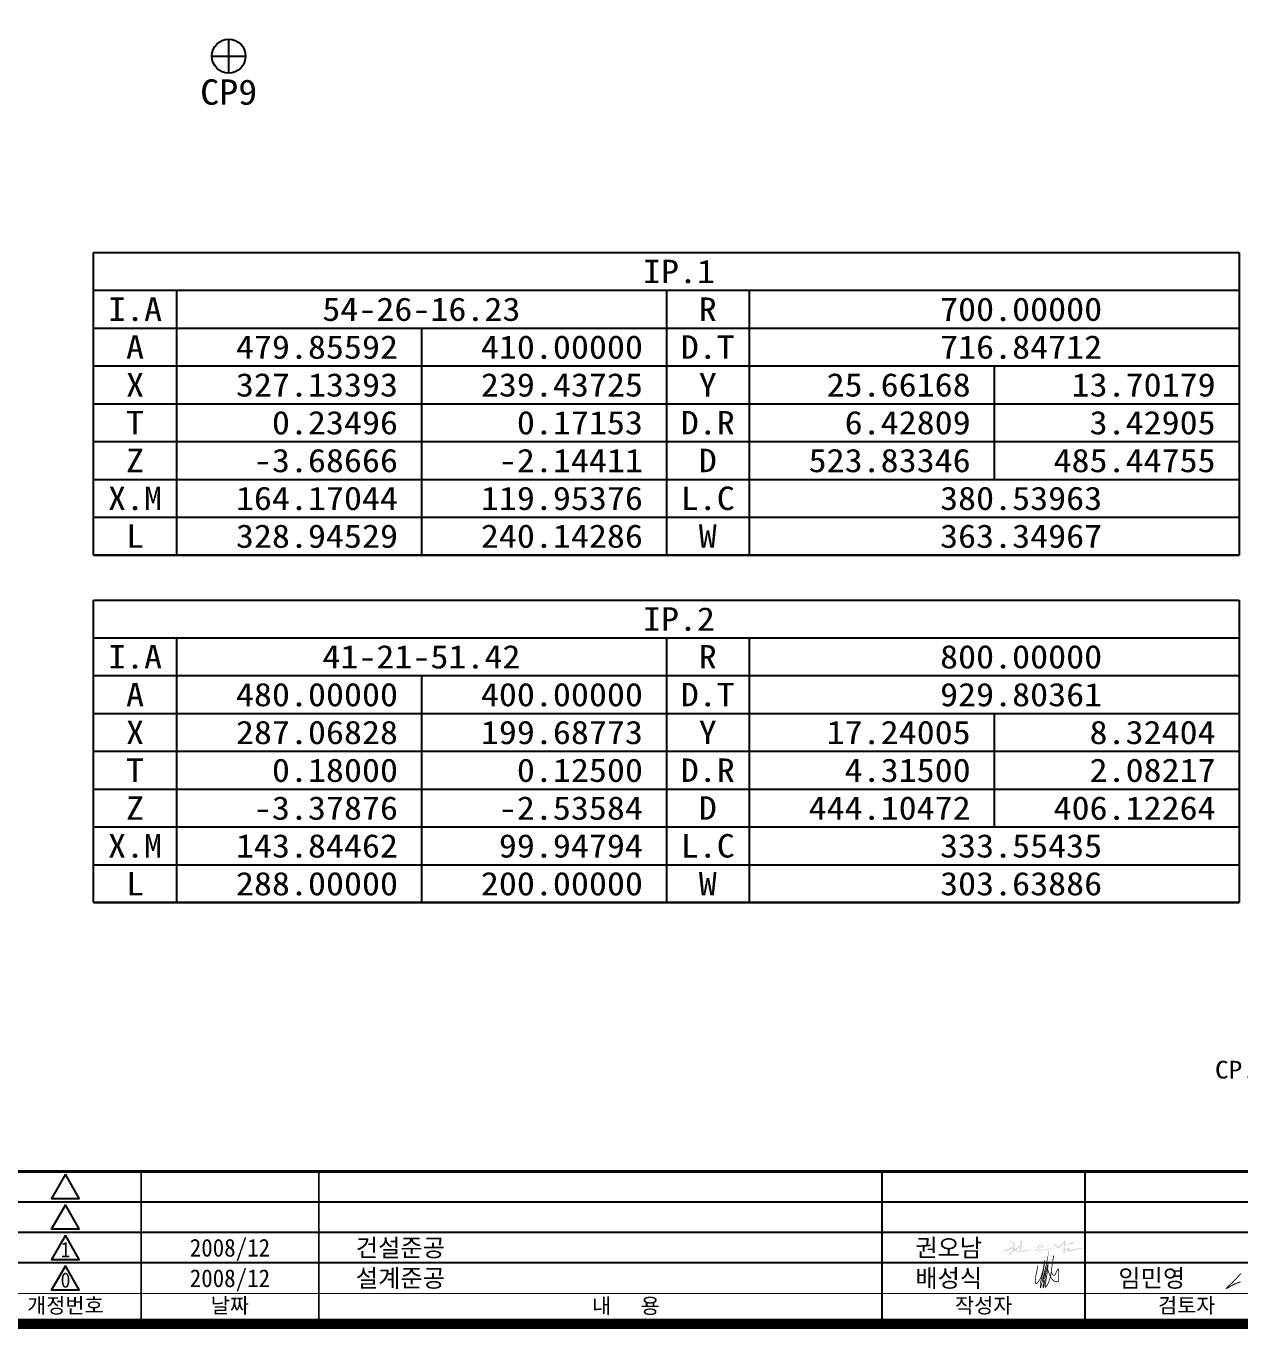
# Model space of a CAD drawing. Header units: millimetres. Extents: x 4602 to 5443, y 810 to 1404.
# Drawn here: x 4904.2 to 5143.3, y 829 to 1085.8 of the extents above; entities that cross this region are included whole.
import ezdxf
from ezdxf.enums import TextEntityAlignment as Align

# ---------------------------------------------------------------- set-up
doc = ezdxf.new("R2010")
doc.units = ezdxf.units.MM
for name, color, linetype in [('CA-TABL-LIN1', 4, 'Continuous'), ('CA-TABL-LIN2', 1, 'Continuous'), ('CA-TABL-TEX1', 6, 'Continuous'), ('CA-TABL-TEX2', 3, 'Continuous'), ('CA-TEXT', 3, 'Continuous'), ('CV-SURV-SYMB', 3, 'Continuous'), ('CV-SURV-TEXT', 3, 'Continuous'), ('CX-BORD', 3, 'Continuous'), ('CX-BORD-LIN1', 4, 'Continuous'), ('CX-BORD-LIN2', 3, 'Continuous'), ('CX-BORD-TEX2', 7, 'Continuous'), ('CX-BORD-TEX3', 6, 'Continuous')]:
    doc.layers.add(name, color=color, linetype=linetype)
doc.styles.add('RP2', font='DotumChe.ttf')
doc.styles.add('TB_TEXT', font='DotumChe.ttf')
doc.styles.add('TB_WBTXT', font='H2GTRE.TTF')
doc.styles.add('TB_WMTXT', font='DotumChe.ttf')

# ---------------------------------------------------------------- blocks, each defined once
blk = doc.blocks.new('CXBLKA1-KHCA')
at = {"layer": 'CX-BORD-TEX3'}
h = blk.add_hatch(color=256, dxfattribs=at)
h.paths.add_polyline_path([(481.9304143462973, 15.08593314524701), (481.6814522761285, 15.10255498501148), (481.7485710494757, 14.96001233352525), (481.715011695484, 14.16345051067444), (481.6562828096573, 14.07540944844335), (481.8744186432863, 13.97059869987578), (481.970901859547, 14.1382959310182), (481.9373424401916, 14.51561469273011), (482.1261138962709, 14.54915413227174), (482.5707754510497, 14.75039080295578), (482.751157084972, 14.72523622329957), (482.512046565223, 14.47369035986876), (482.3400548188214, 14.39403419095741), (482.3526396174206, 14.28083854907011), (482.7679367292861, 14.29341583889822), (484.638871384311, 14.73362108318498), (486.142114677597, 15.00208454639296), (486.020461994865, 15.03562398593458), (484.5480448073916, 14.87631161467756), (482.9623648247068, 14.53253229250727), (482.8239324322971, 14.45706855353863), (482.7316441924785, 14.49899285296566), (482.9875343565416, 14.68345980387889), (483.016898799455, 14.84277217513593), (482.7526188132348, 14.89308133444836), (482.4715591173369, 14.88050404462025), (481.9723635878099, 14.64572793439457), (481.9304143462973, 14.68345980387889)])
h.paths.add_polyline_path([(480.1819056264905, 15.71174835961437), (480.2436726821236, 15.63389486904409), (480.4421925447156, 15.21877673395167), (480.5826835666309, 15.0875261569546), (480.7323370095527, 15.07836913140184), (481.2484886653645, 15.50874896460408), (481.8348858974977, 16.13753087323408), (481.8729293969088, 16.19041842059308), (481.8584012703579, 16.40029097605236), (482.1124066069746, 16.34435909993497), (482.0200210406173, 15.58914122354933), (482.1076688504272, 15.56073177920885), (482.6430312877441, 15.81878429605055), (483.495820995286, 16.04605988420859), (483.7311104842796, 16.03166794655213), (483.6695201720717, 15.88962069141547), (483.4302652639253, 15.7570432399142), (482.7527712413665, 15.7215314428472), (482.0894903577227, 15.43506948166506), (481.9947359457737, 15.31669676905117), (481.8028582762835, 15.32853405702973), (481.8431289128005, 15.52976765175616), (481.8691863450388, 15.9203975866648), (481.5659722790927, 15.567646899732), (481.2247601415019, 15.22877085462518), (480.7586047167909, 14.94091080383289), (480.4857332614212, 14.96363658059932), (480.1067450926503, 15.44466586764365), (479.943780202956, 15.61132168652341), (479.9902311727214, 15.70430912265904)])
h.paths.add_polyline_path([(476.2971857959414, 14.77608838943615), (476.2826139410801, 14.77608838943615), (476.3608786620565, 14.72631310937793), (476.4177985423204, 14.65876090059768), (476.609902958461, 14.44899359638414), (477.0118993431996, 14.40988443343798), (477.6664775086886, 14.5414334117592), (479.0396686886228, 14.86497286587485), (479.5021423726076, 14.93608041359147), (479.6195395521178, 14.90763740119168), (479.1855257429012, 14.78675453998251), (477.9653066513012, 14.49165813170098), (477.1613139471877, 14.31744458462861), (476.6241329612088, 14.30677843408223), (476.2541540009482, 14.52365651647146), (476.1901191519922, 14.71209158646087), (476.207906639086, 14.82230833055799)])
h.paths.add_polyline_path([(476.8769095257638, 15.45580581596756), (476.7381674401775, 15.36336596715819), (476.5282755369431, 15.13582176765692), (476.5709654144591, 14.94027595292613), (476.8235471952096, 14.83716995357038), (477.2789059105025, 14.87627911651653), (477.7911845060591, 15.22470621066129), (477.7698395346194, 15.39891975773365), (477.6204249306313, 15.45580581596756), (477.1223763378222, 15.47713808362598), (477.0298816140981, 15.55180103714762)])
h.paths.add_polyline_path([(476.9267144373356, 15.28514764126588), (476.8875820441656, 15.22115083829059), (476.7559548619077, 15.02204965118912), (476.8306621639018, 14.94383132529681), (477.1899686711243, 15.0007173835307), (477.5777350531151, 15.23892773357833), (477.602637508901, 15.32781221001703), (477.1152613691302, 15.34558907187045)], flags=16)
h.paths.add_polyline_path([(471.5430908744315, 16.27029826511883), (471.1010370041781, 16.24005234033773), (471.0916267240486, 16.18832653536644), (471.1298824593703, 16.10615543675173), (471.5896546619304, 16.11586319245704), (472.0008593529878, 15.88449557762534), (471.9846702042748, 15.61429704027546), (471.7225866342248, 15.26786610889338), (471.0803006340821, 14.84545133422909), (470.1106559388622, 14.48101508427114), (469.857885322403, 14.47687374197251), (469.9656235782961, 14.33606883937395), (470.1852440174804, 14.32364487934669), (471.2626269685936, 14.67979847814169), (471.8966254407584, 14.85373398539203), (471.8386124834593, 14.67151586041306), (470.8772553815807, 13.69416402621457), (470.8772553815807, 13.60719630602374), (471.0595817160922, 13.59477234599646), (471.7681682015117, 14.32778618821101), (471.9919323720031, 14.31536222818375), (472.0789517752699, 14.48101508427114), (472.2198403391652, 14.50586300432567), (472.4187417949958, 14.33606883937395), (472.8465798464226, 14.23615347736984), (473.8465147305376, 14.22521179457559), (475.1610993854781, 14.58268039869048), (475.1683981568743, 14.63374162964272), (474.8253548554288, 14.62279994684847), (473.7998741406994, 14.40761327337658), (472.9313175339001, 14.33102142694821), (472.3766091429611, 14.53891360064484), (472.4605452754734, 14.67386117780072), (472.8546802381479, 14.89634228417923), (473.2999066659601, 15.34495174682384), (473.2962572802618, 15.11882339055773), (473.2086717620514, 14.71398072595872), (472.9349669195984, 14.52067745150965), (473.1721777743425, 14.48055790335165), (473.4020897923268, 14.70668625961778), (473.4969741472973, 15.29753773232492), (473.5240607308792, 16.32449172366211), (473.3785396459819, 16.40522765400354), (473.2434109960627, 16.3894720306543), (473.2749410034832, 15.6129433848793), (473.2591759997728, 15.55667318685725), (472.8550569944733, 15.10641791971054), (472.3001717947452, 14.73191265619773), (472.1740615042533, 14.72471063575721), (472.0983953168853, 14.63828635703668), (472.0515543873286, 14.69230154377488), (472.1452363118057, 14.86875111143619), (472.1272205746965, 15.00919057689492), (471.8677937119416, 15.01639263076976), (471.2084171323981, 14.78232683271566), (471.8029369799121, 15.13522600147261), (472.1920772413625, 15.56014544150336), (472.195261172204, 15.87778795050474), (471.9718657836676, 16.07224260270165)])
at = {"layer": 'CX-BORD-LIN1', "const_width": 2}
blk.add_lwpolyline([(796, -2.273736754432321e-12), (0, 0), (0, 553.9999999999997), (795.9999999999998, 553.9999999999997)], close=True, dxfattribs=at)
at = {"layer": 'CX-BORD-LIN1'}
for points, const_width in [([(796, 30.00000000000098), (0, 29.99999999999869)], 0.6), ([(300, 3.907985046680551e-13), (300, 29.99999999999949)], 0.3), ([(335, 3.77567335035911e-13), (335, 29.99999999999958)], 0.3), ([(566, 6.000000000000252), (270, 5.9999999999993)], 0.2)]:
    blk.add_lwpolyline(points, dxfattribs=dict(at, const_width=const_width))
for points in [[(285.0839848587444, 29.46565633293667), (282.3404163795552, 24.71365633293662), (287.8275533379334, 24.71365633293662)], [(285.0839848587444, 23.46565633293667), (282.3404163795552, 18.71365633293662), (287.8275533379334, 18.71365633293662)], [(285.0839848587444, 17.46565633293667), (282.3404163795552, 12.71365633293662), (287.8275533379334, 12.71365633293662)], [(285.0839848587444, 11.46565633293667), (282.3404163795552, 6.713656332936617), (287.8275533379334, 6.713656332936617)]]:
    blk.add_lwpolyline(points, close=True, dxfattribs=at)
for points in [[(446, 3.907985046680551e-13), (446, 29.99999999999992)], [(486, 3.020479916529539e-13), (486, 30.00000000000005)]]:
    blk.add_lwpolyline(points, dxfattribs=at)
at = {"layer": 'CX-BORD-LIN2'}
for points in [[(566, 24.00000000000025), (270, 23.9999999999993)], [(566, 18.00000000000136), (270, 18.00000000000041)], [(566, 12.00000000000136), (270, 12.00000000000041)]]:
    blk.add_lwpolyline(points, dxfattribs=at)
at = {"layer": 'CX-BORD-TEX3'}
for points, const_width in [([(476.6461998415593, 11.4774332657002), (476.5858257119594, 11.08808961318977), (476.5307015066478, 10.75537115161245), (476.4808272256791, 10.47293760726137), (476.4362028690098, 10.23444870652787), (476.3968284366615, 10.03356417569415), (476.3627039286125, 9.863943741151559), (476.3338293448737, 9.719247129182293), (476.3102046854669, 9.5931340661013), (476.2916841191377, 9.480084141596706), (476.2775384897227, 9.377856398347319), (476.2668928098697, 9.285029742339646), (476.2588720921608, 9.20018307956019), (476.2526013492329, 9.121895316028201), (476.2472055936792, 9.048745357708356), (476.2418098381472, 8.979312110608987), (476.2355390952193, 8.912174480716601), (476.2277371243595, 8.84616644208694), (476.2186226724275, 8.781142241118175), (476.2086332331105, 8.717211192223147), (476.1982063000955, 8.654482609869262), (476.1877793670915, 8.593065808513018), (476.1777899277636, 8.533070102578165), (476.1686754758316, 8.474604806543027), (476.1608735049826, 8.417779234820443), (476.1547668221915, 8.36270270189965), (476.150519487584, 8.309484522182572), (476.1482408745956, 8.258234010147532), (476.1480403566507, 8.209060480251026), (476.1500273071738, 8.162073246916805), (476.1543110995894, 8.11738162459045), (476.1610011073112, 8.075094927739372), (476.1702067037745, 8.035322470809149), (476.182037262382, 7.998319321934503), (476.19660215658, 7.964923564126764), (476.2140107597711, 7.936119034053661), (476.2343724453799, 7.912889568437492), (476.2577965868527, 7.896219003945987), (476.284392557603, 7.887091177279615), (476.3142697310445, 7.886489925138847), (476.3475374805907, 7.895399084213238), (476.3842687221527, 7.914529203157542), (476.4243905414019, 7.943497678552774), (476.4677935665291, 7.981648618977886), (476.5143684256595, 8.028326132957261), (476.5640057469841, 8.082874329058939), (476.6165961586498, 8.144637315850957), (476.6720302888148, 8.2129592018577), (476.7301987656151, 8.287184095647206), (476.7908463852232, 8.366674325327438), (476.8531346156719, 8.450865097209714), (476.9160790929868, 8.539209837134365), (476.9786954532042, 8.631161970985374), (477.0399993323385, 8.726174924592158), (477.0990063664262, 8.823702123827786), (477.1547321914818, 8.923196994543503), (477.2061924435525, 9.02411296259055), (477.2527126510699, 9.126085645388628), (477.2948579121453, 9.229479426456635), (477.3335032173613, 9.334840880936497), (477.3695235572573, 9.442716583882827), (477.4037939223613, 9.55365311040481), (477.4371893032671, 9.668197035600713), (477.4705846905031, 9.786894934546979), (477.5048550745973, 9.910293382363704), (477.5406202404279, 10.0387567622642), (477.5774791499875, 10.17192069007473), (477.6147755595644, 10.30923858974751), (477.6518532254572, 10.45016388523476), (477.6880559039541, 10.59415000049961), (477.7227273513868, 10.74065035947245), (477.7552113240104, 10.88911838611642), (477.7848515781566, 11.03900750439465), (477.8111923888114, 11.18957072764209), (477.83458010596, 11.33925942674654), (477.8555615983182, 11.48632456196759), (477.8746837345693, 11.62901709356487), (477.8924933834073, 11.76558798183072), (477.9095374135372, 11.89428818703567), (477.9263626936422, 12.0133686694175), (477.943516092449, 12.12108038927948), (477.9613075026259, 12.21563786840164), (477.9790989127919, 12.29510987473299), (477.9960153355946, 12.35752873772111), (478.0111817836164, 12.40092678686818), (478.0237232694831, 12.42333635161089), (478.0327648057987, 12.42278976145138), (478.0374314051892, 12.39731934583727), (478.0368480802586, 12.3449574342489), (478.0303950480279, 12.26464731480559), (478.0184733430556, 12.15897611020449), (478.0017392042951, 12.03144190183633), (477.980848870689, 11.88554277106999), (477.9564585812345, 11.72477679924162), (477.9292245748525, 11.55264206772011), (477.8998030905182, 11.37263665790709), (477.8688503671742, 11.18825865113871), (477.8369315000614, 11.002587087682), (477.8042470094929, 10.81702484345118), (477.7709062720583, 10.63255575319312), (477.7370186643252, 10.450163651742), (477.702693562916, 10.27083237386654), (477.6680403444093, 10.09554575433543), (477.6331683853618, 9.92528762796104), (477.5981870623959, 9.761041829533895), (477.5632239802085, 9.603610002145103), (477.5284796559476, 9.453065022088083), (477.494172834869, 9.309297573956826), (477.460522262239, 9.172198342345325), (477.4277466833132, 9.04165801189123), (477.3960648433908, 8.917567267166703), (477.3656954876947, 8.799816792776653), (477.336857361513, 8.688297273315072), (477.3097509814702, 8.582844736011282), (477.2845039496001, 8.483076578526777), (477.26122563936, 8.388555541212952), (477.2400254241634, 8.298844364344802), (477.2210126774348, 8.213505788230066), (477.2042967725879, 8.132102553165566), (477.189987083058, 8.054197399469956), (477.1781929822478, 7.979353067440059), (477.1689509279872, 7.907186954781025), (477.1620057156083, 7.837535088689435), (477.1570292248484, 7.770288153781109), (477.153693335456, 7.705336834650041), (477.1516699271137, 7.642571815901135), (477.150630879592, 7.581883782117472), (477.1502480726062, 7.523163417925787), (477.150193385894, 7.466301407898243), (477.1502298437022, 7.411315970821704), (477.1504850483593, 7.358735462058064), (477.1511777467144, 7.309215771162087), (477.1525266855947, 7.263412787666709), (477.1547506118709, 7.221982401126695), (477.1580682723702, 7.18558050107498), (477.1626984139416, 7.154862977055416), (477.1688597834777, 7.130485718622765), (477.1767711277512, 7.113341464854273), (477.1866511936546, 7.105270353069898), (477.1987187280151, 7.108349370188478), (477.2131924776818, 7.124655503063366), (477.2302911895144, 7.156265738580657), (477.2502336103512, 7.205257063615534), (477.2732384870301, 7.27370646505409), (477.2995245663892, 7.36369092980425), (477.3291647643505, 7.476230732358488), (477.3616486728874, 7.608119297820338), (477.3963200530575, 7.755093338932454), (477.4325226658962, 7.912889568437492), (477.46960027245, 8.077244699089022), (477.5068966337763, 8.243895443596955), (477.5437555108779, 8.408578514714861), (477.5795206648449, 8.567030625218138), (477.6137181449462, 8.716081638460707), (477.6466031534487, 8.85693402052533), (477.6786131809072, 8.991883388149688), (477.7101857178327, 9.123225358049638), (477.7417582547691, 9.25325554698469), (477.7737682822167, 9.384269571627044), (477.806653290741, 9.518563048768954), (477.8408507708205, 9.658431595093532), (477.8766523825957, 9.80546027931672), (477.9137664643654, 9.95839197798017), (477.9517555240359, 10.11525901961471), (477.9901820694699, 10.27409373271843), (478.0286086085848, 10.43292844583306), (478.0665976492651, 10.5897954874676), (478.1037116993843, 10.74272718614196), (478.1395132668381, 10.88975587036515), (478.1736377748871, 11.02931469084109), (478.2060123081442, 11.16144008697705), (478.236636866653, 11.28656932039706), (478.26551145037, 11.40513965265967), (478.2926360593278, 11.51758834541073), (478.3180106935156, 11.6243526602197), (478.3416353529224, 11.72586985867787), (478.36351003757, 11.82257720242018), (478.3835253740122, 11.91416496665664), (478.4011344951591, 11.99733548131229), (478.4156811604312, 12.06804408988722), (478.426509129336, 12.12224613594702), (478.4329621613047, 12.15589696302453), (478.4343840158122, 12.1649519146635), (478.4301184522897, 12.14536633439678), (478.4195092302448, 12.09309556575721), (478.4022464582863, 12.00584399250914), (478.3794056417223, 11.88831215922295), (478.3524086351149, 11.74694965067869), (478.3226772928952, 11.58820605165641), (478.2916334696033, 11.41853094693619), (478.2606990197578, 11.24437392130898), (478.2312957978115, 11.07218455954393), (478.2048456583047, 10.90841244643201), (478.1823694198224, 10.75803141455657), (478.1632837574884, 10.62011228780142), (478.1466043104497, 10.49225013783183), (478.1313467178966, 10.37204003633491), (478.1165266190524, 10.25707705497592), (478.1011596530857, 10.14495626544198), (478.0842614592088, 10.03327273940926), (478.0648476765905, 9.919621548575776), (478.0422438355286, 9.802180777508), (478.017015030729, 9.681460562540849), (477.9900362479943, 9.558554052899524), (477.9621824731271, 9.43455439783105), (477.9343286919188, 9.31055474657154), (477.9073498902048, 9.18764824836802), (477.882121053744, 9.066928052434776), (477.8595171683824, 8.949487307997003), (477.8401944738484, 8.836255191869384), (477.8239342256616, 8.727504990951672), (477.8102989332997, 8.623346019678536), (477.7988511062408, 8.523887592495555), (477.7891532539629, 8.429239023870139), (477.7807678859112, 8.339509628247868), (477.7732575115965, 8.254808720052495), (477.766184640453, 8.175245613762343), (477.7592029257044, 8.1008385282625), (477.7523305954578, 8.03124130037071), (477.7456770215335, 7.966016671333307), (477.7393515758172, 7.904727382396629), (477.7334636301071, 7.846936174817927), (477.728122556267, 7.792205789865363), (477.723437726117, 7.740098968807104), (477.719518511532, 7.69017845287857), (477.7164560556898, 7.642025201927424), (477.7142685872109, 7.595293050239377), (477.7129561061279, 7.549654050625065), (477.7125186124517, 7.504780255971525), (477.7129561061279, 7.460343719100308), (477.7142685872109, 7.416016492876622), (477.7164560556898, 7.371470630122019), (477.719518511532, 7.326378183734448), (477.7234924128293, 7.280976001479246), (477.7285600499649, 7.237760111049681), (477.7349401713159, 7.199791335050065), (477.7428515253573, 7.170130496106538), (477.752512860488, 7.151838416834323), (477.7641429251503, 7.147975919870476), (477.7779604677758, 7.16160382783022), (477.794184236785, 7.195782963350609), (477.8129236063992, 7.252663190058627), (477.8338504539875, 7.330750535770164), (477.856527282654, 7.427640069291044), (477.8805165955687, 7.540926859448916), (477.9053808958902, 7.668205975093258), (477.9306826867119, 7.80707248499715), (477.9559844712253, 7.955121458031897), (477.9808487525456, 8.109947962959666), (478.0049838658501, 8.269584328835151), (478.0286814743572, 8.433811925326552), (478.052379073391, 8.602849382263628), (478.0765141581992, 8.776915329497967), (478.1015242240733, 8.956228396870245), (478.127846766261, 9.141007214242961), (478.1559192800646, 9.331470411445878), (478.1861792607428, 9.52783661835241), (478.2189183723544, 9.729905423996058), (478.2538449540057, 9.935800254356252), (478.2905215136029, 10.14322549461616), (478.3285105590198, 10.3498855299153), (478.3673745981519, 10.55348474545866), (478.4066761388835, 10.75172752639668), (478.4459776891213, 10.94231825792343), (478.4848417567387, 11.12296132521118), (478.522739704063, 11.2908145381702), (478.5587783110946, 11.44084940571742), (478.591973212287, 11.56749086148596), (478.6213400420943, 11.66516383917445), (478.6458944349483, 11.72829327241601), (478.664652025303, 11.75130409486559), (478.6766284475793, 11.72862124019997), (478.6808393362312, 11.65466964203046), (478.6766102186643, 11.52629738366562), (478.6645061940485, 11.350045146843), (478.6454022545381, 11.1348767629101), (478.6201733922549, 10.88975606324715), (478.5896945992986, 10.62364687917983), (478.5548408678565, 10.34551304208838), (478.5164871900392, 10.06431838333123), (478.4755085579686, 9.789026734255856), (478.4327981916335, 9.527016858487002), (478.3893222224156, 9.279327248670995), (478.3460650095417, 9.04541132972048), (478.304010912228, 8.824722526504445), (478.2641442897016, 8.61671426397919), (478.2274495012111, 8.420839967013706), (478.1949109059619, 8.236553060542462), (478.1675128631809, 8.063306969456278), (478.1461121300395, 7.900992378829358), (478.1310550554313, 7.751249014414896), (478.1225603862381, 7.616153862149474), (478.1208468692762, 7.497783907969676), (478.1261332513945, 7.398216137790257), (478.1386382794421, 7.319527537558713), (478.158580700268, 7.263795093200713), (478.1861792607428, 7.233095790641926), (478.2214886477864, 7.228868944701787), (478.263907308939, 7.250003185807543), (478.3126696318118, 7.294749473280206), (478.367010003994, 7.361358766429873), (478.4261628131403, 7.448082024577559), (478.48936244684, 7.553170207044275), (478.5558432927478, 7.674874273140119), (478.6248397384529, 7.811445182186105), (478.6955497129943, 7.961388961823502), (478.7670253110023, 8.124231912909124), (478.8382821684804, 8.299755404674613), (478.908335921476, 8.487740806307954), (478.9762022060036, 8.687969486997133), (479.0408966580885, 8.900222815984705), (479.1014349137672, 9.124282162415), (479.1568326090651, 9.359928895530572), (479.2064335014597, 9.606516234286062), (479.2508938342485, 9.86168479668089), (479.2911979722244, 10.12264705052479), (479.328330280126, 10.38661546356201), (479.3632751227246, 10.65080250360228), (479.3970168647916, 10.91242063841167), (479.4305398710981, 11.1686823357781), (479.4648285064045, 11.41680006346763), (479.500666615671, 11.65538916579357), (479.5380359647438, 11.88867649312709), (479.5767177996145, 12.12229177237572), (479.6164933663727, 12.36186473042511), (479.6571439109989, 12.61302509419369), (479.6984506795611, 12.88140259055621), (479.7401949180835, 13.17262694643108), (479.7821578725684, 13.49232788870398)], 0.15), ([(478.4381756278176, 11.2535563019523), (478.5788027744034, 10.80631209767711), (478.7074534662656, 10.42509418727099), (478.8252761354283, 10.10246914450585), (478.9334192139263, 9.831003543131771), (479.0330311337507, 9.603263956942499), (479.1252603269363, 9.411816959677196), (479.2112552254962, 9.249229125107775), (479.2921642614542, 9.108067027049799), (479.3691176358457, 8.98200860972105), (479.4431726255766, 8.869177299592081), (479.5153682766299, 8.768807893633891), (479.5867436349122, 8.680135188784732), (479.6583377463735, 8.602393982015599), (479.7311896569313, 8.534819070297488), (479.8063384125576, 8.47664525059048), (479.8848230591807, 8.427107319821914), (479.9672178056803, 8.385531170370484), (480.0522375127525, 8.35160707604922), (480.1381322040447, 8.325116406046106), (480.2231519031934, 8.305840529592786), (480.3055466338678, 8.293560815855415), (480.3835664196936, 8.288058634076549), (480.4554612843399, 8.289115353400518), (480.5194812514214, 8.296512343080792), (480.5743138388402, 8.310231383217285), (480.6203965412983, 8.331055897677686), (480.6586043478178, 8.359969721252526), (480.6898122473226, 8.397956688732336), (480.7148952288021, 8.446000634896734), (480.7347282812239, 8.505085394547166), (480.7501863935445, 8.576194802463249), (480.7621445547425, 8.660312693446429), (480.771386609003, 8.757839889189597), (480.7783318213819, 8.866845159060574), (480.7833083121418, 8.984814259340453), (480.7866442015343, 9.109232946310328), (480.7886676098765, 9.237586976229466), (480.7897066573983, 9.367362105400787), (480.7900894643731, 9.496044090105386), (480.7901441510744, 9.6211186865807), (480.7901441510744, 9.740527129761574), (480.7901441510744, 9.854032568968648), (480.7901441510744, 9.961853632154487), (480.7901441510744, 10.064208947228), (480.7901441510744, 10.16131714216357), (480.7901441510744, 10.25339684490285), (480.7901441510744, 10.34066668337658), (480.7901441510744, 10.42334528553732), (480.7899983195798, 10.5013415539583), (480.7889774991177, 10.57332548967355), (480.7862067007204, 10.6376573683487), (480.7808109354205, 10.6926974656821), (480.7719152142395, 10.73680605730664), (480.7586445482316, 10.76834341889884), (480.7401239484075, 10.78566982613523), (480.7154784258214, 10.78714555468144), (480.6841975703405, 10.77173211284065), (480.6472292873673, 10.74079593947721), (480.6058860611279, 10.69630470603846), (480.5614803758813, 10.64022608402632), (480.5153247158646, 10.5745277449318), (480.4687315653041, 10.50117736021315), (480.4230134084696, 10.42214260137229), (480.3794827295765, 10.33939113987839), (480.3391056629312, 10.25478133166365), (480.301462942954, 10.16973427041415), (480.265788954091, 10.08556173425717), (480.2313180807882, 10.00357550135271), (480.1972847075135, 9.92508734979532), (480.162923218702, 9.851409057734088), (480.1274679988323, 9.783852403329035), (480.0901534323507, 9.723729164674694), (480.0504144215279, 9.672141600007706), (480.0084879398469, 9.629353887882132), (479.9648114786701, 9.59542068695049), (479.9198225292944, 9.570396655876209), (479.8739585830167, 9.554336453311805), (479.8276571311994, 9.54729473789888), (479.7813556651286, 9.549326168289952), (479.7354916761556, 9.560485403137534), (479.6901927657796, 9.581555867106033), (479.6443469764176, 9.616236048809185), (479.5965324607, 9.668953202927185), (479.5453273712242, 9.744134584107485), (479.4893098606312, 9.846207446986625), (479.4270580815187, 9.979599046212059), (479.3571501865276, 10.14873663643124), (479.2781643282665, 10.35804747231344)], 0.15), ([(516.6385509690808, 9.893000523168155), (516.4590319864838, 9.684967070753771), (516.3121962538462, 9.51442285939396), (516.1925965619812, 9.375469900625319), (516.0947857017454, 9.262210206006273), (516.013316463941, 9.168745787127989), (515.9427416394356, 9.089178655537978), (515.8776140190312, 9.017610822871063), (515.8134022258528, 8.949075561931238), (515.74923821212, 8.882331190963157), (515.685169762397, 8.817067289544354), (515.6212446611935, 8.752973437230537), (515.5575106930519, 8.689739213566497), (515.4940156424927, 8.627054198107942), (515.4308072940476, 8.564607970432405), (515.3679334322587, 8.502090110073766), (515.3054816595395, 8.439321528131984), (515.243698849983, 8.376648461731236), (515.1828716955861, 8.314548479583607), (515.1232868883235, 8.253499150379355), (515.065231120192, 8.193978042775996), (515.0089910831775, 8.1364627254747), (514.9548534692658, 8.081430767165728), (514.9031049704427, 8.029359736506592), (514.8538650409646, 7.98054413419726), (514.8065841841599, 7.934546188867387), (514.7605456656493, 7.890745061167252), (514.7150327510099, 7.848519911725305), (514.6693287058297, 7.807249901159082), (514.6227167957404, 7.766314190129776), (514.5744802863192, 7.725091939254924), (514.5239024431867, 7.682962309173888), (514.4705532260123, 7.639471609656027), (514.4151493708996, 7.594834746968843), (514.3586943080336, 7.549433776520743), (514.3021914675992, 7.503650753709223), (514.2466442797922, 7.457867733953606), (514.1930561747758, 7.412466772640471), (514.1424305827568, 7.367829925189142), (514.0957709339309, 7.324339246997113), (514.0538098916877, 7.282329036444423), (514.0161970524205, 7.241942563819464), (513.9823112456943, 7.203275342425911), (513.9515313011398, 7.166422885523787), (513.923236048322, 7.131480706405853), (513.8968043168279, 7.098544318343045), (513.8716149362881, 7.067709234628126), (513.8470467362677, 7.03907096853203), (513.8229484072399, 7.012876264075601), (513.8010480830162, 6.989976788355705), (513.7835437583271, 6.971375439153633), (513.7726334278486, 6.958075114305245), (513.7705150862785, 6.951078711602747), (513.7793867282926, 6.951389128881999), (513.8014463486215, 6.960009263924292), (513.8388919419413, 6.977942014587313), (513.8931729104952, 7.005800262935225), (513.9627442867859, 7.042636828098182), (514.0453125108506, 7.087114513543781), (514.1385840227376, 7.137896122652307), (514.2402652624623, 7.193644458880442), (514.3480626701057, 7.253022325619384), (514.4596826856941, 7.314692526293072), (514.5728317492649, 7.377317864347276), (514.6855746693327, 7.439720333380535), (514.7974097282895, 7.501358687798927), (514.9081935769391, 7.561850872204957), (515.0177828661617, 7.620814831179302), (515.1260342467722, 7.677868509346297), (515.232804369618, 7.73262985126479), (515.3379498855575, 7.784716801559114), (515.4413274453836, 7.833747304799033), (515.5428813016915, 7.87949849542332), (515.642906113826, 7.922384267106679), (515.7417841427814, 7.962977703305512), (515.8398976496719, 8.00185188753079), (515.9376288955027, 8.03957990324983), (516.0353601413444, 8.076734833973603), (516.1334736482131, 8.113889763169425), (516.2323516772012, 8.15161777432644), (516.3323207427056, 8.19033276111935), (516.4334843727338, 8.229811857965103), (516.5358903486085, 8.269673009444375), (516.6395864517399, 8.309534160170585)], 0.1875)]:
    blk.add_lwpolyline(points, dxfattribs=dict(at, const_width=const_width))
at = {"layer": 'CX-BORD-LIN1', "style": 'TB_TEXT'}
for tag, height, p in [('TR_RDAT4', 3.5, (317.5, 26.99999999999994)), ('TR_DGN4', 3.5, (459.1184542177598, 26.99999999999993)), ('TR_CHK4', 3.5, (499.1184542177598, 26.99999999999993)), ('TR_APP4', 3.5, (539.1184542177598, 27.00000000000015)), ('TR_RNUM4', 3, (285.1051166181959, 26.63656332936284)), ('TR_RNUM3', 3, (285.1051166181959, 20.63656332936395)), ('TR_RDAT3', 3.5, (317.5, 21.00000000000105)), ('TR_DGN3', 3.5, (459.1184542177598, 21.00000000000103)), ('TR_CHK3', 3.5, (499.1184542177598, 21.00000000000103)), ('TR_APP3', 3.5, (539.1184542177598, 21.00000000000126)), ('TR_RNUM2', 3, (285.1051166181959, 14.63656332936395)), ('TR_RDAT2', 3.5, (317.5, 15.00000000000105)), ('TR_DGN2', 3.5, (459.1184542177598, 15.00000000000103)), ('TR_CHK2', 3.5, (499.1184542177598, 15.00000000000103)), ('TR_APP2', 3.5, (539.1184542177598, 15.00000000000126)), ('TR_RDAT1', 3.5, (317.5, 8.999999999999943)), ('TR_DGN1', 3.5, (459.1184542177598, 8.999999999999929)), ('TR_CHK1', 3.5, (499.1184542177598, 8.999999999999929)), ('TR_APP1', 3.5, (539.1184542177598, 9.000000000000156)), ('TR_RNUM1', 3, (285.1051166181959, 8.636563329362843))]:
    blk.add_attdef(tag, text='', height=height, dxfattribs=at).set_placement(p, align=Align.MIDDLE_CENTER)
for tag, p in [('TR_RCON4', (342.3033138082337, 26.99999999999994)), ('TR_RCON3', (342.3033138082337, 21.00000000000105)), ('TR_RCON2', (342.3033138082337, 15.00000000000105)), ('TR_RCON1', (342.3033138082337, 8.999999999999943))]:
    blk.add_attdef(tag, text='', height=3.5, dxfattribs=at).set_placement(p, align=Align.MIDDLE_LEFT)
at = {"layer": 'CX-BORD-LIN2', "style": 'TB_TEXT'}
blk.add_attdef('TD_VERSION', text='', height=3, rotation=90, dxfattribs=at).set_placement((800.499999405456, 48.01489921212271), align=Align.MIDDLE_CENTER)
at = {"layer": 'CX-BORD-TEX2', "style": 'TB_WMTXT'}
for tag, height, p in [('TB_CNAME', 5, (15.34476638720093, 531.8324131479245)), ('TB_CSCOP', 4, (16.63456755316179, 523.8324131479245))]:
    blk.add_attdef(tag, text='', height=height, dxfattribs=at).set_placement(p, align=Align.BOTTOM_LEFT)
at = {"layer": 'CX-BORD-TEX2', "style": 'TB_WBTXT'}
for tag, height, p in [('TB_MTITIL', 10, (397.9999999999999, 533.3264135606181)), ('TB_STITL', 7, (397.9999999999999, 518.3264135606181))]:
    blk.add_attdef(tag, text='', height=height, dxfattribs=at).set_placement(p, align=Align.MIDDLE_CENTER)
at = {"layer": 'CX-BORD-TEX3', "style": 'TB_TEXT'}
for s, p in [('개정번호', (285.081636885472, 3.662000000000262)), ('날짜', (317.5, 3.662000000000262)), ('내   용', (395.5, 3.584115170363834)), ('작성자', (466, 3.662000000000319)), ('검토자', (506, 3.662000000000433))]:
    blk.add_text(s, height=3, dxfattribs=at).set_placement(p, align=Align.MIDDLE)
for tag, height, p in [('TD_DCOMP', 4.5, (217.5000000000001, 24.99999999999931)), ('TD_CSECT', 4.5, (611, 24.99999999999896)), ('TD_CDIST', 4.5, (656, 24.99999999999902)), ('TD_DNAME_TOP', 4.5, (755, 24.99999999999912)), ('TD_DNAME_MAIN', 4.5, (755, 19.00715491911868)), ('TD_CCOMP', 4.5, (217.5000000000001, 14.99999999999931)), ('TD_HSCAL', 4.5, (626.6991483434027, 15.23515171695612)), ('TD_VSCAL', 4.5, (655.7793615572629, 15.23515171695612)), ('TD_DNAME_BOT', 3, (755, 13.65422715006187)), ('TD_CNAME', 5, (65, 5.752181573154171)), ('TD_FIELD', 4.5, (182.5, 5.52709622435755)), ('TD_CSTEP', 4.5, (253.2440000000001, 5.527096224357066)), ('TD_DWGCODE', 4.5, (641, 5.385823260720159)), ('TD_DWGNO', 4.5, (755, 5.385823260720144))]:
    blk.add_attdef(tag, text='', height=height, dxfattribs=at).set_placement(p, align=Align.MIDDLE_CENTER)

msp = doc.modelspace()

# ---------------------------------------------------------------- linework, layer by layer
at = {"layer": 'CA-TABL-LIN1', "linetype": 'Continuous'}
for p, q in [((4917.480065029642, 1041.140959052197), (5143.143041029663, 1041.140959052197)), ((4917.480065029642, 981.5318710521994), (4917.480065029642, 1041.140959052197)), ((5143.143041029663, 1041.140959052197), (5143.143041029663, 981.5318710521994)), ((4917.480065029642, 1033.689823052179), (5143.143041029663, 1033.689823052179)), ((4933.801601029645, 1033.689823052179), (4933.801601029645, 981.5318710521994)), ((5030.311553029667, 1033.689823052179), (5030.311553029667, 981.5318710521994)), ((5046.633089029612, 1033.689823052179), (5046.633089029612, 981.5318710521994)), ((5143.143041029663, 981.5318710521994), (4917.480065029642, 981.5318710521994)), ((4917.480065029642, 981.5318710521994), (5143.143041029663, 981.5318710521994)), ((4917.480065029642, 972.6614710522142), (5143.143041029663, 972.6614710522142)), ((4917.480065029642, 913.0523830522168), (4917.480065029642, 972.6614710522142)), ((5143.143041029663, 972.6614710522142), (5143.143041029663, 913.0523830522168)), ((4917.480065029642, 965.2103350521963), (5143.143041029663, 965.2103350521963)), ((4933.801601029645, 965.2103350521963), (4933.801601029645, 913.0523830522168)), ((5030.311553029667, 965.2103350521963), (5030.311553029667, 913.0523830522168)), ((5046.633089029612, 965.2103350521963), (5046.633089029612, 913.0523830522168)), ((5143.143041029663, 913.0523830522168), (4917.480065029642, 913.0523830522168)), ((4917.480065029642, 913.0523830522168), (5143.143041029663, 913.0523830522168))]:
    msp.add_line(p, q, dxfattribs=at)
at = {"layer": 'CA-TABL-LIN2', "linetype": 'Continuous'}
for p, q in [((4917.480065029642, 1026.238687052161), (5143.143041029663, 1026.238687052161)), ((4982.056577029671, 1026.238687052161), (4982.056577029671, 981.5318710521994)), ((4917.480065029642, 1018.787551052201), (5143.143041029663, 1018.787551052201)), ((5094.888065029667, 1018.787551052201), (5094.888065029667, 996.4341430522061)), ((4917.480065029642, 1011.336415052184), (5143.143041029663, 1011.336415052184)), ((4917.480065029642, 1003.885279052166), (5143.143041029663, 1003.885279052166)), ((4917.480065029642, 996.4341430522061), (5143.143041029663, 996.4341430522061)), ((4917.480065029642, 988.9830070521882), (5143.143041029663, 988.9830070521882)), ((4917.480065029642, 957.7591990521785), (5143.143041029663, 957.7591990521785)), ((4982.056577029671, 957.7591990521785), (4982.056577029671, 913.0523830522168)), ((4917.480065029642, 950.3080630521897), (5143.143041029663, 950.3080630521897)), ((5094.888065029667, 950.3080630521897), (5094.888065029667, 927.9546550522234)), ((4917.480065029642, 942.85692705223), (5143.143041029663, 942.85692705223)), ((4917.480065029642, 935.4057910522122), (5143.143041029663, 935.4057910522122)), ((4917.480065029642, 927.9546550522234), (5143.143041029663, 927.9546550522234)), ((4917.480065029642, 920.5035190522347), (5143.143041029663, 920.5035190522347))]:
    msp.add_line(p, q, dxfattribs=at)
at = {"layer": 'CV-SURV-SYMB', "linetype": 'Continuous'}
for p, q in [((4944.091890980348, 1076.497395758811), (4944.091890980348, 1083.164062425438)), ((4940.758557646976, 1079.830729092095), (4947.425224313691, 1079.830729092095))]:
    msp.add_line(p, q, dxfattribs=at)
msp.add_circle((4944.091890980348, 1079.830729092095), 3.333333333333333, dxfattribs=at)

# ---------------------------------------------------------------- block references
at = {"layer": 'CX-BORD'}
ref = msp.add_blockref('CXBLKA1-KHCA', (4626.83230871899, 830.0384391292329), dxfattribs=at)
ref.add_attrib('TR_RNUM1', '0', dxfattribs={"layer": 'CX-BORD-LIN1', "height": 2.999999999991298, "style": 'TB_TEXT'}).set_placement((4911.937425320564, 838.6750024585739), align=Align.MIDDLE_CENTER)
ref.add_attrib('TR_RDAT1', '2008/12', dxfattribs={"layer": 'CX-BORD-LIN1', "height": 3.499999999989849, "style": 'TB_TEXT'}).set_placement((4944.332308700458, 839.0384391292038), align=Align.MIDDLE_CENTER)
ref.add_attrib('TR_RCON1', '설계준공', dxfattribs={"layer": 'CX-BORD-LIN1', "height": 3.499999999989849, "style": 'TB_TEXT'}).set_placement((4969.135622507236, 839.0384391292038), align=Align.MIDDLE_LEFT)
ref.add_attrib('TR_DGN1', '배성식', dxfattribs={"layer": 'CX-BORD-LIN1', "height": 3.499999999989849, "style": 'TB_TEXT'}).set_placement((5085.950762910016, 839.0384391292038), align=Align.MIDDLE_CENTER)
ref.add_attrib('TR_CHK1', '임민영', dxfattribs={"layer": 'CX-BORD-LIN1', "height": 3.499999999989849, "style": 'TB_TEXT'}).set_placement((5125.950762907682, 839.0384391292038), align=Align.MIDDLE_CENTER)
ref.add_attrib('TR_RNUM2', '1', dxfattribs={"layer": 'CX-BORD-LIN1', "height": 2.999999999991298, "style": 'TB_TEXT'}).set_placement((4911.937425320564, 844.6750024585593), align=Align.MIDDLE_CENTER)
ref.add_attrib('TR_RDAT2', '2008/12', dxfattribs={"layer": 'CX-BORD-LIN1', "height": 3.499999999989849, "style": 'TB_TEXT'}).set_placement((4944.332308700458, 845.038439129191), align=Align.MIDDLE_CENTER)
ref.add_attrib('TR_RCON2', '건설준공', dxfattribs={"layer": 'CX-BORD-LIN1', "height": 3.499999999989849, "style": 'TB_TEXT'}).set_placement((4969.135622507236, 845.038439129191), align=Align.MIDDLE_LEFT)
ref.add_attrib('TR_DGN2', '권오남', dxfattribs={"layer": 'CX-BORD-LIN1', "height": 3.499999999989849, "style": 'TB_TEXT'}).set_placement((5085.950762910016, 845.038439129191), align=Align.MIDDLE_CENTER)

# ---------------------------------------------------------------- texts
at = {"layer": 'CA-TABL-TEX1', "style": 'RP2'}
for s, width, p, p2 in [('IP.1', 1.292307692304482, (5025.698945029671, 1035.109087052175), (5039.891585029636, 1035.109087052175)), ('I.A', 1.384615384613837, (4920.318593029664, 1027.657951052187), (4930.963073029652, 1027.657951052187)), ('R', 0.8974358974447096, (5036.698241029637, 1027.657951052187), (5040.246401029672, 1027.657951052187)), ('A', 0.9502262443376336, (4923.86675302967, 1020.206815052169), (4927.414913029646, 1020.206815052169)), ('D.T', 1.053511705687322, (5033.15008102966, 1020.206815052169), (5043.794561029677, 1020.206815052169)), ('X', 0.9502262443376335, (4923.86675302967, 1012.755679052151), (4927.414913029646, 1012.755679052151)), ('Y', 0.950226244353222, (5036.698241029637, 1012.755679052151), (5040.246401029672, 1012.755679052151)), ('T', 1.076923076915985, (4923.86675302967, 1005.304543052191), (4927.414913029646, 1005.304543052191)), ('D.R', 0.989010989012588, (5033.15008102966, 1005.304543052191), (5043.794561029677, 1005.304543052191)), ('Z', 0.9502262443376335, (4923.86675302967, 997.8534070522026), (4927.414913029646, 997.8534070522026)), ('D', 0.8974358974447096, (5036.698241029637, 997.8534070522026), (5040.246401029672, 997.8534070522026)), ('X.M', 0.9692307692296863, (4920.318593029664, 990.4022710521847), (4930.963073029652, 990.4022710521847)), ('L.C', 1.076923076924818, (5033.15008102966, 990.4022710521847), (5043.794561029677, 990.4022710521847)), ('L', 1.009615384608735, (4923.86675302967, 982.9511350521377), (4927.414913029646, 982.9511350521377)), ('W', 0.7342657342729442, (5036.698241029637, 982.9511350521377), (5040.246401029672, 982.9511350521377)), ('IP.2', 1.153846153843287, (5025.698945029671, 966.6295990522219), (5039.891585029636, 966.6295990522219)), ('I.A', 1.384615384613837, (4920.318593029664, 959.178463052204), (4930.963073029652, 959.178463052204)), ('R', 0.8974358974447096, (5036.698241029637, 959.178463052204), (5040.246401029672, 959.178463052204)), ('A', 0.9502262443376336, (4923.86675302967, 951.7273270521862), (4927.414913029646, 951.7273270521862)), ('D.T', 1.053511705687322, (5033.15008102966, 951.7273270521862), (5043.794561029677, 951.7273270521862)), ('X', 0.9502262443376335, (4923.86675302967, 944.2761910521683), (4927.414913029646, 944.2761910521683)), ('Y', 0.950226244353222, (5036.698241029637, 944.2761910521683), (5040.246401029672, 944.2761910521683)), ('T', 1.076923076915985, (4923.86675302967, 936.8250550521796), (4927.414913029646, 936.8250550521796)), ('D.R', 0.989010989012588, (5033.15008102966, 936.8250550521796), (5043.794561029677, 936.8250550521796)), ('Z', 0.9502262443376335, (4923.86675302967, 929.373919052249), (4927.414913029646, 929.373919052249)), ('D', 0.8974358974447096, (5036.698241029637, 929.373919052249), (5040.246401029672, 929.373919052249)), ('X.M', 0.9692307692296863, (4920.318593029664, 921.9227830522602), (4930.963073029652, 921.9227830522602)), ('L.C', 1.076923076924818, (5033.15008102966, 921.9227830522602), (5043.794561029677, 921.9227830522602)), ('L', 1.009615384608735, (4923.86675302967, 914.4716470522424), (4927.414913029646, 914.4716470522424)), ('W', 0.7342657342729442, (5036.698241029637, 914.4716470522424), (5040.246401029672, 914.4716470522424))]:
    msp.add_text(s, height=4.612608000000001, dxfattribs=dict(at, width=width)).set_placement(p, p2, align=Align.FIT)
at = {"layer": 'CA-TABL-TEX2', "style": 'RP2'}
for s, width, p, p2 in [('54-26-16.23', 0.8113804004222026, (4962.541697029639, 1027.657951052187), (5001.571457029673, 1027.657951052187)), ('54-26-16.23', 0.8113804004222026, (4962.541697029639, 1027.657951052187), (5001.571457029673, 1027.657951052187)), ('   700.00000', 0.8428093645481295, (5073.599105029691, 1027.657951052187), (5116.177025029672, 1027.657951052187)), ('   479.85592', 0.842809364548129, (4934.866049029664, 1020.206815052169), (4977.443969029646, 1020.206815052169)), ('   410.00000', 0.8428093645487055, (4983.121025029661, 1020.206815052169), (5025.698945029671, 1020.206815052169)), ('   716.84712', 0.8428093645481296, (5073.599105029691, 1020.206815052169), (5116.177025029672, 1020.206815052169)), ('   327.13393', 0.8428093645481294, (4934.866049029664, 1012.755679052151), (4977.443969029646, 1012.755679052151)), ('   239.43725', 0.8428093645487056, (4983.121025029661, 1012.755679052151), (5025.698945029671, 1012.755679052151)), ('    25.66168', 0.8391608391616224, (5047.697537029631, 1012.755679052151), (5090.275457029671, 1012.755679052151)), ('    13.70179', 0.8428093645492815, (5095.952513029686, 1012.755679052151), (5138.530433029726, 1012.755679052151)), ('     0.23496', 0.8355437665778871, (4934.866049029664, 1005.304543052191), (4977.443969029646, 1005.304543052191)), ('     0.17153', 0.835543766578458, (4983.121025029661, 1005.304543052191), (5025.698945029671, 1005.304543052191)), ('     6.42809', 0.8391608391616221, (5047.697537029631, 1005.304543052191), (5090.275457029671, 1005.304543052191)), ('     3.42905', 0.8355437665790291, (5095.952513029686, 1005.304543052191), (5138.530433029726, 1005.304543052191)), ('    -3.68666', 0.8179162609538804, (4934.866049029664, 997.8534070522026), (4977.443969029646, 997.8534070522026)), ('    -2.14411', 0.8391608391610489, (4983.121025029661, 997.8534070522026), (5025.698945029671, 997.8534070522026)), ('   523.83346', 0.8428093645492812, (5047.697537029631, 997.8534070522026), (5090.275457029671, 997.8534070522026)), ('   485.44755', 0.8428093645492818, (5095.952513029686, 997.8534070522026), (5138.530433029726, 997.8534070522026)), ('   164.17044', 0.8391608391604751, (4934.866049029664, 990.4022710521847), (4977.443969029646, 990.4022710521847)), ('   119.95376', 0.8428093645487057, (4983.121025029661, 990.4022710521847), (5025.698945029671, 990.4022710521847)), ('   380.53963', 0.8428093645481293, (5073.599105029691, 990.4022710521847), (5116.177025029672, 990.4022710521847)), ('   328.94529', 0.8464897547863307, (4934.866049029664, 982.9511350521377), (4977.443969029646, 982.9511350521377)), ('   240.14286', 0.8428093645487055, (4983.121025029661, 982.9511350521377), (5025.698945029671, 982.9511350521377)), ('   363.34967', 0.8428093645481294, (5073.599105029691, 982.9511350521377), (5116.177025029672, 982.9511350521377)), ('41-21-51.42', 0.8113804004222035, (4962.541697029639, 959.178463052204), (5001.571457029673, 959.178463052204)), ('41-21-51.42', 0.8113804004222035, (4962.541697029639, 959.178463052204), (5001.571457029673, 959.178463052204)), ('   800.00000', 0.8428093645481297, (5073.599105029691, 959.178463052204), (5116.177025029672, 959.178463052204)), ('   480.00000', 0.8428093645481294, (4934.866049029664, 951.7273270521862), (4977.443969029646, 951.7273270521862)), ('   400.00000', 0.8428093645487055, (4983.121025029661, 951.7273270521862), (5025.698945029671, 951.7273270521862)), ('   929.80361', 0.8653846153842396, (5073.599105029691, 951.7273270521862), (5116.177025029672, 951.7273270521862)), ('   287.06828', 0.8428093645481293, (4934.866049029664, 944.2761910521683), (4977.443969029646, 944.2761910521683)), ('   199.68773', 0.8428093645487059, (4983.121025029661, 944.2761910521683), (5025.698945029671, 944.2761910521683)), ('    17.24005', 0.839160839161622, (5047.697537029631, 944.2761910521683), (5090.275457029671, 944.2761910521683)), ('     8.32404', 0.8319577418297628, (5095.952513029686, 944.2761910521683), (5138.530433029726, 944.2761910521683)), ('     0.18000', 0.8355437665778868, (4934.866049029664, 936.8250550521796), (4977.443969029646, 936.8250550521796)), ('     0.12500', 0.835543766578458, (4983.121025029661, 936.8250550521796), (5025.698945029671, 936.8250550521796)), ('     4.31500', 0.8355437665790291, (5047.697537029631, 936.8250550521796), (5090.275457029671, 936.8250550521796)), ('     2.08217', 0.835543766579029, (5095.952513029686, 936.8250550521796), (5138.530433029726, 936.8250550521796)), ('    -3.37876', 0.8179162609538806, (4934.866049029664, 929.373919052249), (4977.443969029646, 929.373919052249)), ('    -2.53584', 0.8144796380092528, (4983.121025029661, 929.373919052249), (5025.698945029671, 929.373919052249)), ('   444.10472', 0.8428093645492817, (5047.697537029631, 929.373919052249), (5090.275457029671, 929.373919052249)), ('   406.12264', 0.8391608391616224, (5095.952513029686, 929.373919052249), (5138.530433029726, 929.373919052249)), ('   143.84462', 0.842809364548129, (4934.866049029664, 921.9227830522602), (4977.443969029646, 921.9227830522602)), ('    99.94794', 0.8355437665784579, (4983.121025029661, 921.9227830522602), (5025.698945029671, 921.9227830522602)), ('   333.55435', 0.8428093645481298, (5073.599105029691, 921.9227830522602), (5116.177025029672, 921.9227830522602)), ('   288.00000', 0.8428093645481293, (4934.866049029664, 914.4716470522424), (4977.443969029646, 914.4716470522424)), ('   200.00000', 0.8428093645487055, (4983.121025029661, 914.4716470522424), (5025.698945029671, 914.4716470522424)), ('   303.63886', 0.842809364548129, (5073.599105029691, 914.4716470522424), (5116.177025029672, 914.4716470522424))]:
    msp.add_text(s, height=4.612608000000001, dxfattribs=dict(at, width=width)).set_placement(p, p2, align=Align.FIT)
at = {"layer": 'CA-TEXT', "style": 'RP2', "width": 0.9075194468454467}
msp.add_text('CP.10', height=3.494400000000001, dxfattribs=at).set_placement((5138.410314495532, 878.3785209496589), (5151.850314495535, 878.3785209496589), align=Align.FIT)
at = {"layer": 'CV-SURV-TEXT', "style": 'RP2', "width": 0.8146551724159007}
msp.add_text('CP9', height=5, dxfattribs=at).set_placement((4938.466890980319, 1070.247395758811), (4949.716890980348, 1070.247395758811), align=Align.FIT)

doc.saveas('drawing.dxf')
